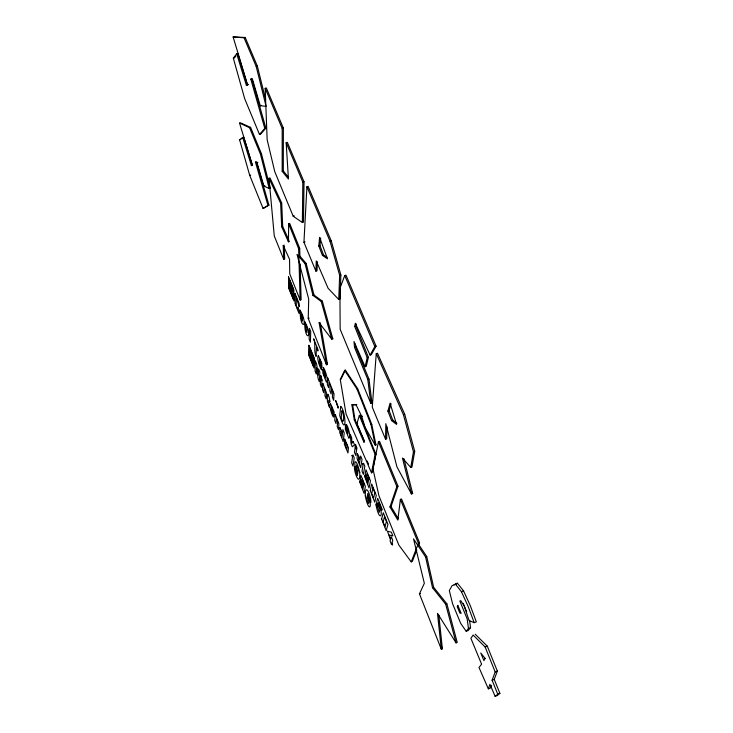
<?xml version="1.0" encoding="UTF-8"?>
<svg xmlns="http://www.w3.org/2000/svg" width="733" height="733" viewBox="0 0 733 733"><rect width="100%" height="100%" fill="white"/><g stroke="black" fill="none" stroke-linecap="round" stroke-linejoin="round"><path stroke-width="1.1" d="M288.17 176.965L283.305 170.981L283.369 128.128L266.345 87.987L265.181 88.317L267.142 139.6L274.738 171.604L293.191 216.208L302.363 222.53L303.48 222.181L304.03 181.802L287.336 142.367L286.163 142.706L288.435 179.008L282.196 171.302L282.187 128.477L265.181 88.317M302.363 222.53L302.839 182.16L286.163 142.706M289.453 241.514L288.435 241.826L288.674 223.803L289.718 223.483L299.687 248.368L299.907 256.147L306.174 263.431L313.999 295.069L322.291 301.116L332.819 338.811L331.756 339.159L319.121 322.703L320.147 322.364M386.951 426.606L386.722 438.893L385.558 439.287L385.824 423.665L396.947 466.884L411.46 493.96L412.652 493.538L403.92 458.711M320.339 323.473L327.468 364.457L326.478 364.787L308.226 318.461L308.703 299.128L297.03 254.342L305.111 263.761L312.954 295.399L321.21 301.465L331.756 339.159M315.905 271.173L316.271 260.939L328.109 288.307L338.747 299.485L339.92 299.119L340.882 274.994L331.27 240.946L308.117 186.356L306.916 186.723L303.948 242.284L315.905 271.173L317.004 270.825L317.352 261.727M338.747 299.485L339.663 275.37L330.052 241.331L306.916 186.723M411.46 493.96L402.444 458.052L410.746 467.443L411.973 467.003L414.713 451.336L404.698 414.218L377.495 353.233L376.249 353.654L372.254 407.136L385.558 439.287M318.818 246.013L319.588 237.336L327.459 258.804L322.41 255.359L318.818 246.013L319.982 245.656L320.66 238.051M417.709 545.16L418.845 544.747L419.56 542.906L401.51 498.962L400.383 499.365L397.854 520.091L389.947 506.989L396.855 486.584L378.439 441.761L379.557 441.376L397.992 486.181L391.019 506.604L398.367 518.762M410.746 467.443L413.449 451.775L403.416 414.658L376.249 353.654M356.302 323.977L355.908 326.112L368.387 357.283L366.28 366.344L365.098 366.729L367.187 357.686L354.717 326.506L355.294 323.299L370.092 355.084L371.31 354.68L376.093 346.159L345.976 275.15L344.739 275.544L339.901 288.454L340.158 329.254L370.797 403.287L371.943 402.903L368.974 379.089L355.688 347.048L355.413 344.098M371.484 472.803L375.113 454.405L359.344 415.464L360.059 415.226L375.837 454.158L372.181 472.565L371.484 472.803L346.068 414.026L340.259 379.474L344.629 370.394L345.353 370.156L357.667 388.701L371.759 424.352L375.965 444.894L375.232 445.142L365.098 427.412L361.726 416.408L356.091 404.845L351.913 404.827L354.277 419.881L363.889 442.072L364.585 441.825L354.964 419.642L352.61 404.589L356.806 404.607L356.091 404.845M378.439 441.761L372.996 469.093L378.961 495.847L398.807 545.022L411.222 561.872L412.294 561.478L416.784 550.016M387.885 411.085L390.084 403.187L396.553 424.398L391.55 420.559L387.885 411.085L389.104 410.672L391.046 403.755M363.889 442.072L364.356 440.973L356.925 423.546L359.344 415.464M491.385 685.282L490.414 688.049L488.352 688.864L489.937 684.246L495.132 696.35L497.231 695.516L499.888 693.336L494.225 679.399L497.35 671.126L487.298 646.185L475.222 634.228M495.132 696.35L497.762 694.178L492.1 680.233L495.178 671.969L485.145 647.019L473.124 635.035L470.907 638.37L481.618 664.199L478.988 667.47L488.352 688.864M411.222 561.872L418.424 543.318L400.383 499.365M438.829 615.161L442.384 648.797L441.303 649.209L419.45 593.84L424.343 583.312L413.513 538.892L425.58 556.933L432.525 587.747L445.691 604.258L456.073 642.868L457.227 642.42L446.864 603.818L433.661 587.325L426.734 556.512L418.845 544.747M340.946 379.236L345.353 370.156M370.092 355.084L374.838 346.572L376.093 346.159M259.491 134.469L264.805 128.467L250.796 79.109L251.905 78.797L265.896 128.147L260.545 134.157L259.491 134.469L244.675 98.662L233.351 58.228L236.704 53.756L237.785 53.463L247.488 85.202L246.416 85.504L236.704 53.756M235.76 56.148L234.413 57.934L233.351 58.228M468.46 628.493L467.205 619L459.829 600.996L460.81 600.703L464.136 605.889L469.056 620.558L474.187 622.683L476.322 621.868L470.339 605.76L463.568 590.908L457.429 583.221L452.059 585.722L449.32 590.541L452.563 603.68L460.736 623.453L466.188 631.278L468.46 628.493L470.54 627.695L469.578 620.32M470.54 627.695L468.24 630.499L466.188 631.278M263.083 208.484L267.948 205.442L255.451 162.112L256.44 161.819L268.929 205.148L263.083 208.484L249.706 175.352L239.581 139.746L242.715 137.447L243.677 137.172L252.363 165.328L251.401 165.612L242.715 137.447M241.322 138.894L242.889 137.74M246.416 85.504L248.615 84.387M454.121 584.952L457.429 583.221M497.762 694.178L499.888 693.336M495.178 671.969L497.35 671.126M492.1 680.233L494.225 679.399M485.145 647.019L487.298 646.185M445.691 604.258L446.864 603.818M455.33 584.009L461.442 591.705L463.568 590.908M432.525 587.747L433.661 587.325M419.45 593.84L420.513 593.446M425.58 556.933L426.734 556.512M418.424 543.318L419.56 542.906M389.947 506.989L391.019 506.604M396.855 486.584L397.992 486.181M413.449 451.775L414.713 451.336M375.113 454.405L375.837 454.158M375.232 445.142L371.017 424.599L371.759 424.352M403.416 414.658L404.698 414.218M391.55 420.559L392.769 420.146L396.947 423.335M361.726 416.408L362.45 416.161M354.277 419.881L354.964 419.642M356.925 423.546L357.622 423.308M351.913 404.827L352.61 404.589M370.797 403.287L367.801 379.483L368.974 379.089M344.629 370.394L356.934 388.939L357.667 388.701M367.187 357.686L368.387 357.283M367.801 379.483L354.534 347.433L355.688 347.048M354.717 326.506L355.908 326.112M308.226 318.461L309.207 318.149M321.21 301.465L322.291 301.116M312.954 295.399L313.999 295.069M284.23 245.179L283.24 245.482L289.544 259.29L289.755 273.849L300.136 300.063L301.116 299.751L300.118 263.889M339.663 275.37L340.882 274.994M322.41 255.359L323.565 254.992L326.945 257.292M305.111 263.761L306.174 263.431M330.052 241.331L331.27 240.946M288.994 240.506L282.681 226.405L281.692 202.968L270.019 177.972L268.993 178.275L274.279 235.999L283.717 259.363L284.679 259.07L284.267 246.242M298.862 256.468L299.907 256.147M303.948 242.284L305.047 241.945M300.136 300.063L298.633 248.698L299.687 248.368M288.435 241.826L281.674 226.717L282.681 226.405M293.191 216.208L294.281 215.878M267.948 205.442L268.929 205.148M281.674 226.717L280.647 203.279L281.692 202.968M302.839 182.16L304.03 181.802M255.451 162.112L256.916 162.57L263.935 186.081L264.925 185.779M263.935 186.081L269.213 188.528L270.23 188.225L261.47 153.829L250.594 127.386L240.525 122.832L239.544 123.107L252.436 165.356L251.401 165.612M249.706 175.352L250.649 175.068M282.196 171.302L283.305 170.981M256.916 162.57L257.915 162.277M239.544 123.107L249.568 127.679L260.444 154.132L261.47 153.829M264.805 128.467L265.896 128.147M239.581 139.746L240.534 139.472M282.187 128.477L283.369 128.128M249.568 127.679L250.594 127.386M250.796 79.109L252.399 78.999L260.27 105.699L261.379 105.387M247.534 84.698L233.112 36.952L244.043 37.777L256.202 66.474L257.356 66.144L265.593 99.413M233.112 36.952L245.189 37.465L257.356 66.144M244.043 37.777L245.189 37.465M260.27 105.699L266.097 106.377L256.202 66.474M331.481 337.079L332.819 338.811M456.073 642.868L437.473 613.338L441.303 649.209M374.838 442.924L375.965 444.894M411.57 491.531L412.652 493.538M268.993 178.275L280.647 203.279M461.442 591.705L468.204 606.567L474.187 622.683M365.098 366.729L353.975 341.523L354.534 347.433M367.178 461.02L368.543 464.163M344.739 275.544L374.838 346.572M371.063 400.786L371.943 402.903M463.219 603.387L466.692 611.853M288.674 223.803L298.633 248.698M356.934 388.939L371.017 424.599M441.541 646.671L442.384 648.797M326.643 362.349L327.468 364.457M389.104 410.672L392.769 420.146M319.982 245.656L323.565 254.992M260.444 154.132L269.213 188.528M319.121 322.703L326.478 364.787M283.24 245.482L283.717 259.363M294.968 293.53L295.014 303.352L299.073 313.458L299.146 310.407L297.873 307.255L297.864 309.592L296.233 305.514L296.251 297.131L299.174 306.66L299.146 303.435L294.968 293.53M359.766 482.076L364.072 493.327L365.373 486.41L360.938 475.332L360.306 479.07L363.293 487.143L362.872 489.461L360.05 480.417L359.766 482.076M359.747 472.336C360.361 488.554 353.673 471.85 354.534 466.609L357.356 475.616L357.741 473.225C352.5 464.356 354.992 452.939 359.747 472.336M300.109 310.215C300.044 331.609 309.317 326.506 300.109 310.215M301.336 313.751L301.281 318.177L302.463 321.118L302.518 316.711L301.336 313.751M364.686 476.633L369.038 487.958L370.449 480.885L365.959 469.743L365.263 473.555L368.287 481.682L367.829 484.055L364.988 474.938L364.686 476.633M365.291 495.939C368.992 514.374 373.271 506.219 367.37 495.719L367.829 493.419L370.706 502.627C371.823 497.78 365.061 480.747 365.291 495.939M304.671 321.576C304.461 342.806 313.962 337.959 304.671 321.576M305.908 325.131L305.817 329.474L307.008 332.443L307.109 328.118L305.908 325.131M370.275 490.579L374.755 502.206L376.276 495.371L371.695 483.991L370.275 490.579M308.886 345.325L308.749 355.01L314.017 368.03L314.292 358.364L308.886 345.325M309.445 328.384L309.143 339.141L310.389 342.229L310.71 331.527L309.445 328.384M309.463 346.865L309.216 355.633L313.486 366.335L313.806 357.722L309.463 346.865M310.297 351.281C307.961 353.095 314.778 369.203 311.827 358.3L311.782 359.436L311.039 357.576L311.159 353.801L312.753 358.941L312.689 356.751L310.297 351.281M313.724 339.022C316.024 344.556 313.477 350.924 316.07 356.403L316.454 347.341L317.92 350.979L317.985 349.577L313.724 339.022M375.992 504.826C379.639 524.086 384.413 514.181 378.329 504.13L378.824 502.636L381.884 510.241L382.131 509.261L377.715 498.321L376.716 501.665L379.886 509.554L379.199 512.385L376.386 503.104L375.992 504.826M315.447 361.085L315.034 370.925L316.262 374.013L316.454 367.691L318.214 378.906L319.331 381.691L319.826 372.025L318.562 368.873L318.351 375.113L316.574 363.898L315.447 361.085M318.379 355.661C315.419 358.584 324.783 378.631 320.651 365.364L320.596 366.454L319.386 363.449L319.478 361.598L321.952 367.297L321.714 363.082L318.379 355.661M381.636 518.891L386.199 530.719L387.959 524.361L383.286 512.752L381.636 518.891M319.606 359.033L320.742 363.65L320.825 362.065L319.606 359.033M320.651 378.008L320.321 384.174L321.54 387.253L321.888 381.114L320.651 378.008M320.761 375.608L321.952 380.244L320.761 375.608M322.859 369.78L322.868 373.152L326.387 382.113C329.932 379.529 320.11 358.629 324.188 371.503L324.243 370.568L325.397 375.177L322.859 369.78M322.832 383.469L322.474 389.58L323.72 392.723L324.023 387.83L325.223 390.781L324.902 395.673L326.167 398.844L326.387 392.558L322.832 383.469M324.087 373.07L323.986 374.856L325.232 377.898L325.333 376.176L324.087 373.07M327.752 378.036L327.321 384.431L328.622 387.684L328.989 382.562L330.226 385.613L329.841 390.735L331.151 393.978L331.545 388.921L332.791 391.99L332.379 397.048L333.68 400.3L334.01 393.786L327.752 378.036M327.193 394.381L327.449 401.565L329.474 407.145L328.714 403.883L328.989 400.236L329.804 402.289L329.896 401.134L329.19 397.442L327.917 394.235L327.798 395.884L327.193 394.381M330.583 403.746C328.247 405.496 333.872 421.154 333.973 416.087L331.472 410.984L331.609 409.344L334.065 415.07L334.12 411.928L330.583 403.746M331.792 407.072L332.883 411.497L331.792 407.072M335.751 400.749L338.16 408.162L338.27 407.017L335.751 400.749M335.256 414.548L334.734 420.33L336.016 423.537L336.447 418.919L337.666 421.942L337.217 426.56L338.509 429.795L338.893 423.83L335.256 414.548M340.689 406.384L339.764 415.574C347.011 439.507 345.958 410.901 340.689 406.384M339.892 427.577L339.727 432.525L343.218 441.596L344.217 432.946L342.897 429.657L342.549 432.782L339.892 427.577M341.917 410.938L341.202 417.718C344.089 428.017 344.473 413.155 341.917 410.938M341.147 431.178L340.927 434.422L342.045 437.28L342.43 433.854L341.147 431.178M345.445 426.221L345.325 429.245L348.881 438.297C351.712 436.593 346.15 420.55 345.655 425.186L348.212 430.491L348.056 431.801L345.445 426.221M344.73 439.131L344.363 444.244L347.955 452.985L348.45 447.771L344.73 439.131M346.682 429.529L346.498 431.096L347.754 434.183L347.946 432.672L346.682 429.529M288.5 276.781L288.71 288.051L293.942 300.887L293.832 289.81L288.5 276.781M290.002 283.011C287.501 284.386 294.73 302.61 291.606 290.653L291.615 291.954L290.873 290.121L290.845 285.778L292.467 291.028L292.421 289.031L290.002 283.011M345.976 442.732L345.564 446.14L346.801 449.247L347.231 445.856L345.976 442.732M352.014 455.56L352.518 457.035L351.684 462.835L353.013 466.161L354.222 457.951L353.049 455.019L352.014 455.56M355.551 444.601L355.358 445.902L356.705 449.256L356.907 447.964L355.551 444.601M355.258 446.727L354.46 452.197L355.762 455.459L356.577 450.025L355.258 446.727M357.402 453.58L357.063 458.363L360.663 467.672L362.047 459.408L360.682 456.027L360.196 459.014L357.402 453.58M356.55 465.244L356.146 467.819L357.906 472.208L358.318 469.651L356.55 465.244M358.684 457.255L358.336 460.379L359.5 463.32L360.031 460.031L358.684 457.255M362.496 463.806L363.009 465.299L362.02 471.053L363.376 474.425L364.814 466.28L363.614 463.311L362.496 463.806M362.148 479.226L361.708 481.728L363.476 486.153L363.925 483.679L362.148 479.226M367.169 473.665L366.692 476.221L368.488 480.674L368.974 478.145L367.169 473.665M367.178 496.69L366.702 499.063L368.479 503.498L368.956 501.152L367.178 496.69M372.914 487.94L371.713 493.712L373.564 498.33L374.801 492.622L372.914 487.94M384.504 516.728L383.112 522.116L384.999 526.816L386.428 521.502L384.504 516.728M387.482 531.251L390.478 539.763L390.103 541.046L391.477 544.472L391.862 543.208L392.604 545.05L392.128 542.347L392.751 540.294L391.358 536.822L390.735 538.902L389.177 535.017L392.861 535.915L391.367 532.195L387.482 531.251M457.813 605.412L457.2 606.64L459.893 613.118L461.185 613.31L457.813 605.412M485.099 658.399L483.945 660.625L480.756 652.975L485.099 658.399M353.178 441.578L351.904 443.309L351.629 437.711L350.255 434.303L351.006 443.621L352.271 446.773L354.552 444.986L353.178 441.578M293.374 289.26L289.049 278.54L289.15 288.591L293.402 299.165L293.374 289.26"/></g></svg>
